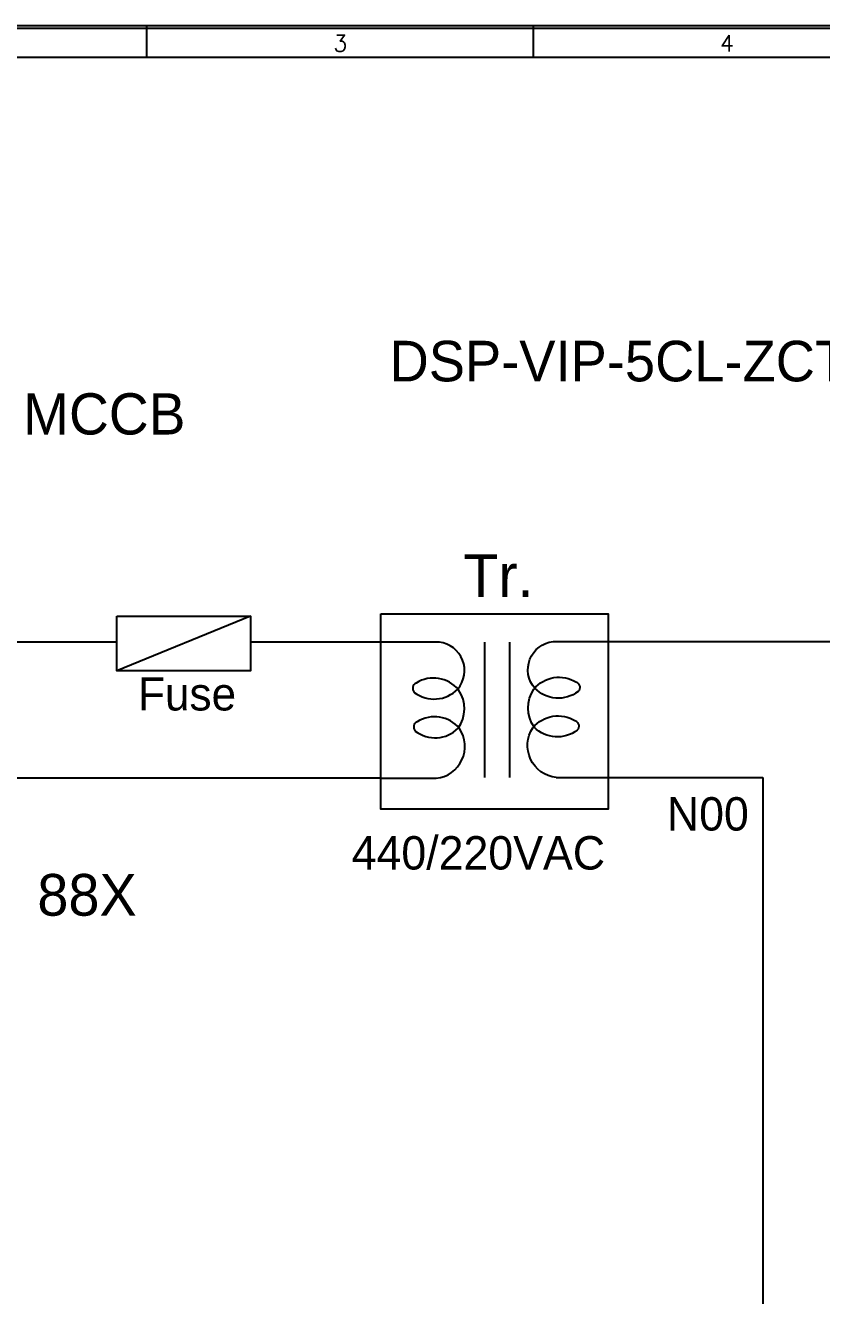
# Model space of a CAD drawing. Header units: millimetres. Extents: x 77 to 917, y 105 to 1108.
# Drawn here: x 594.7 to 677, y 243.7 to 375.1 of the extents above; entities that cross this region are included whole.
import ezdxf
from ezdxf.enums import TextEntityAlignment as Align

# ---------------------------------------------------------------- set-up
doc = ezdxf.new("R2010")
doc.units = ezdxf.units.MM
for name, color, linetype in [('20', 2, 'Continuous'), ('30', 3, 'Continuous'), ('70', 7, 'Continuous'), ('ASHADE', 7, 'Continuous')]:
    doc.layers.add(name, color=color, linetype=linetype)
doc.styles.add('ghs', font='NGULIM.TTF')
doc.styles.add('SIMPLEX', font='SIMPLEX')

msp = doc.modelspace()

# ---------------------------------------------------------------- linework, layer by layer
msp.add_line((670.97, 297.311), (670.97, 173.565))
at = {"layer": '20', "color": 7}
msp.add_line((520.567, 371.84), (893.967, 371.84), dxfattribs=at)
at = {"layer": '30', "color": 7}
for p, q in [((607.267, 371.84), (607.267, 375.14)), ((647.267, 371.84), (647.267, 375.14))]:
    msp.add_line(p, q, dxfattribs=at)
at = {"layer": '70', "color": 7}
for p, q in [((517.267, 375.14), (897.267, 375.14)), ((517.567, 374.84), (896.967, 374.84))]:
    msp.add_line(p, q, dxfattribs=at)
at = {"layer": 'ASHADE', "ltscale": 2}
for p, q in [((617.984, 314.015), (604.166, 308.34)), ((604.166, 311.301), (584.136, 311.301)), ((631.468, 311.301), (617.984, 311.301)), ((637.513, 311.301), (631.468, 311.301)), ((642.177, 311.301), (642.177, 297.311)), ((644.768, 311.301), (644.768, 297.311)), ((649.283, 311.387), (654.958, 311.387)), ((654.958, 311.387), (816.726, 311.387)), ((601.337, 297.224), (564.256, 297.224)), ((631.468, 297.224), (601.337, 297.224)), ((631.468, 297.224), (637.192, 297.224)), ((649.604, 297.311), (670.97, 297.311))]:
    msp.add_line(p, q, dxfattribs=at)
msp.add_lwpolyline([(631.468, 314.237), (654.958, 314.237), (654.958, 294.029), (631.468, 294.029)], close=True, dxfattribs=at)
at = {"layer": 'ASHADE'}
msp.add_lwpolyline([(604.166, 314.015), (617.984, 314.015), (617.984, 308.34), (604.166, 308.34)], close=True, dxfattribs=at)
at = {"layer": 'ASHADE', "ltscale": 2}
for points in [[(637.192, 297.224, 0.5644393), (639.602, 302.374, 0.3776145), (635.214, 303.078, 0.5214253), (635.025, 302.115, 0.3768363), (639.456, 302.406, 0.3151835), (639.5, 306.378, 0.3776145), (635.112, 307.083, 0.5214253), (634.923, 306.119, 0.3826417), (639.413, 306.465, 0.6020814), (637.513, 311.301)], [(649.604, 297.311, -0.5644393), (647.194, 302.46, -0.3776145), (651.582, 303.164, -0.5214253), (651.771, 302.201, -0.3768363), (647.34, 302.492, -0.3151835), (647.296, 306.465, -0.3776145), (651.684, 307.169, -0.5214253), (651.874, 306.206, -0.3826417), (647.383, 306.551, -0.6020814), (649.283, 311.387)]]:
    msp.add_lwpolyline(points, format="xyb", dxfattribs=at)

# ---------------------------------------------------------------- texts
at = {"layer": '30', "color": 7, "style": 'SIMPLEX'}
for s, p in [('3', (627.267, 373.294)), ('4', (667.267, 373.294))]:
    msp.add_text(s, height=1.7, dxfattribs=at).set_placement(p, align=Align.MIDDLE)
at = {"layer": 'ASHADE', "ltscale": 2, "style": 'ghs'}
for s, height, p in [('DSP-VIP-5CL-ZCT-- AUTO', 4.2, (632.361, 338.3)), ('MCCB', 4.2675, (594.451, 332.801)), ('Tr.', 4.4382, (640, 315.979)), ('Fuse', 3.414, (606.343, 304.244)), ('440/220VAC', 3.4566, (628.443, 287.781)), ('88X', 4.3208, (595.93, 283.003))]:
    msp.add_text(s, height=height, dxfattribs=at).set_placement(p)
at = {"layer": 'ASHADE', "color": 3, "ltscale": 2, "style": 'ghs'}
msp.add_text('N00', height=3.4566, dxfattribs=at).set_placement((661.044, 291.815))

doc.saveas('drawing.dxf')
